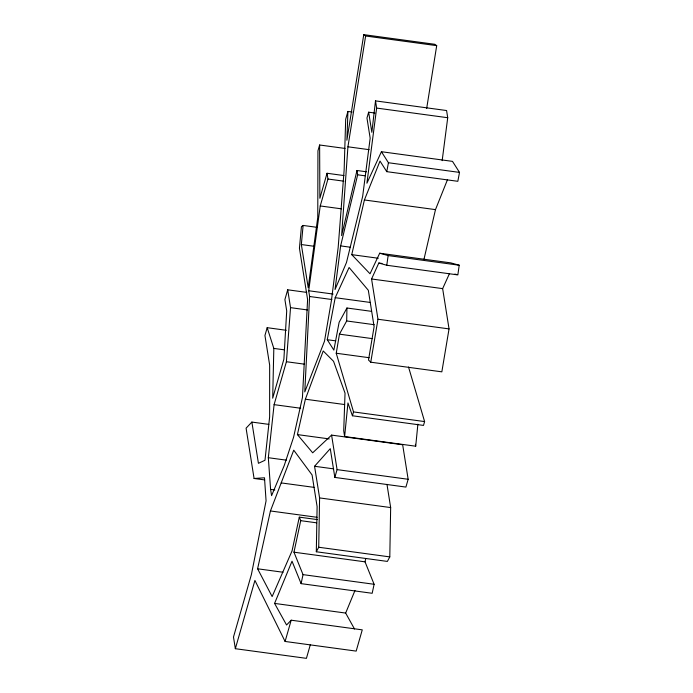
<?xml version="1.0" encoding="UTF-8"?>
<svg xmlns="http://www.w3.org/2000/svg" width="693" height="693" viewBox="0 0 693 693"><rect width="100%" height="100%" fill="white"/><g stroke="black" fill="none" stroke-linecap="round" stroke-linejoin="round"><path stroke-width="1.04" d="M386.971 484.364L390.661 507.571L389.795 556.895L387.378 561.417L316.311 551.758L317.108 506.583L312.075 474.939L293.737 450.173L270.435 510.966L257.597 568.788L272.141 596.569L292.048 550.918L299.298 517.143L317.333 519.594M316.311 551.758L318.719 547.245L319.594 497.92L314.561 466.276L330.266 448.657L334.84 477.425L405.907 487.084L408.151 479.279L402.659 444.759L331.583 435.1L312.682 452.815L297.41 434.589L305.379 399.22L323.224 350.979L333.55 361.304L345.036 393.148L343.719 430.795L344.629 436.547L415.705 446.205L417.888 424.159M408.524 367.004L424.601 421.569L423.501 425.415L352.425 415.765L353.525 411.919L336.235 353.239L339.449 334.165L346.682 320.963L346.95 308.004L371.353 311.322M286.278 330.284L267.177 327.685L273.822 348.414L272.695 398.206L283.887 359.191L286.711 310.923L284.901 299.558L287.699 289.804L306.791 292.394M352.165 112.006L347.921 111.434L346.89 140.255L363.764 34.65L434.84 44.3L436.703 45.651L426.663 108.506M344.014 175.572L327.044 173.267L327.962 179.019L320.235 205.951L308.688 290.748L309.606 296.5L304.773 391.926L324.506 341.155L331.401 300.684L338.184 247.366L344.152 169.742L345.686 119.239L347.921 111.434M363.764 34.65L365.627 36.001L347.929 146.795L341.623 235.577L356.973 170.495L366.519 171.795M316.909 227.313L303.118 225.442L301.429 226.68L299.437 248.172L307.605 299.558L302.434 397.565L293.555 437.309L284.234 465.523L271.587 495.642L270.599 489.397L268.321 457.709L274.099 404.643L286.408 361.72L290.54 307.649L287.699 289.804M345.079 148.449L319.62 144.993L317.94 150.849L317.766 217.437L308.203 287.699L301.342 244.542L303.118 225.442M344.629 436.547L347.955 402.962L352.425 415.765M442.16 160.663L447.721 117.723L446.578 110.533L375.502 100.883L371.846 132.328L368.641 112.188L375.008 113.054M356.973 170.495L357.657 174.809L340.635 245.902L335.048 289.527L346.491 262.482L362.664 196.353L370.166 138.176L366.961 118.044L368.641 112.188M375.502 100.883L376.645 108.073L366.918 183.212L381.419 151.715L452.494 161.374L459.511 172.401L457.83 181.306L386.755 171.656L380.007 161.062L364.405 199.974L351.749 254.643L370.027 273.787L379.695 253.222L450.771 262.872L459.216 265.228L457.848 274.904L386.772 265.254L378.811 263.037L371.569 278.976L377.971 319.248L370.764 362.196L441.839 371.846L449.047 328.898L442.645 288.626L449.462 273.622M386.772 265.254L388.141 255.578L379.695 253.222M346.95 308.004L339.12 322.314L333.861 350.121L327.261 339.717L335.204 297.687L349.099 267.498L368.321 290.289L374.107 326.663L368.503 360.057L370.764 362.196M386.755 171.656L388.435 162.742L381.419 151.715M365.713 558.688L365.029 561.841L374.107 584.277L372.176 593.286L301.1 583.636L303.032 574.627L293.962 552.191L300.727 520.668L299.298 517.143M424.038 259.035L435.481 209.624L447.479 179.695M267.177 327.685L264.943 335.49L269.655 365.107L269.638 416.874L264.986 460.265L258.428 463.322L251.871 422.072L268.841 424.376M327.044 173.267L319.871 198.267L319.62 144.993M310.273 644.906L306.419 658.35L235.343 648.7L254.92 580.422L285.092 641.458L356.167 651.108L362.266 629.85L291.19 620.2L286.564 624.982L274.584 603.412L292.022 561.191L301.1 583.636M285.092 641.458L291.19 620.2M334.84 477.425L337.075 469.62L331.583 435.1M354.513 629.01L345.66 613.062L354.989 590.479M251.871 422.072L246.084 428.179L254.08 478.482L264.691 479.92M254.08 478.482L264.492 477.789L266.069 500.857L251.386 574.61L233.489 637.032L235.343 648.7M365.627 36.001L436.703 45.651M376.645 108.073L447.721 117.723M347.929 146.795L369.152 149.671M388.435 162.742L459.511 172.401M357.657 174.809L365.09 175.814M327.962 179.019L343.867 181.185M364.405 199.974L435.481 209.624M320.235 205.951L341.45 208.836M340.635 245.902L350.182 247.193M388.141 255.578L459.216 265.228M301.342 244.542L314.068 246.275M351.749 254.643L378.265 258.246M378.811 263.037L381.999 263.47M371.569 278.976L442.645 288.626M308.688 290.748L333.09 294.057M335.204 297.687L370.209 302.443M309.606 296.5L331.886 299.523M377.971 319.248L449.047 328.898M290.54 307.649L307.51 309.953M346.682 320.963L374.263 324.705M339.449 334.165L372.34 338.626M327.261 339.717L335.75 340.869M336.235 353.239L369.118 357.701M273.822 348.414L284.433 349.852M286.408 361.72L304.444 364.171M305.379 399.22L344.629 404.547M353.525 411.919L424.601 421.569M274.099 404.643L300.623 408.238M297.41 434.589L329.227 438.912M268.321 457.709L286.356 460.161M314.561 466.276L333.654 468.866M337.075 469.62L408.151 479.279M281.185 482.908L314.076 487.37M270.599 489.397L274.835 489.977M319.594 497.92L390.661 507.571M270.435 510.966L317.108 517.307M300.727 520.668L316.64 522.825M318.719 547.245L389.795 556.895M293.962 552.191L365.029 561.841M303.032 574.627L374.107 584.277M257.597 568.788L283.056 572.245M274.584 603.412L345.66 613.062M454.859 274.073L456.852 274.627M415.402 444.282L415.705 446.205"/></g></svg>
